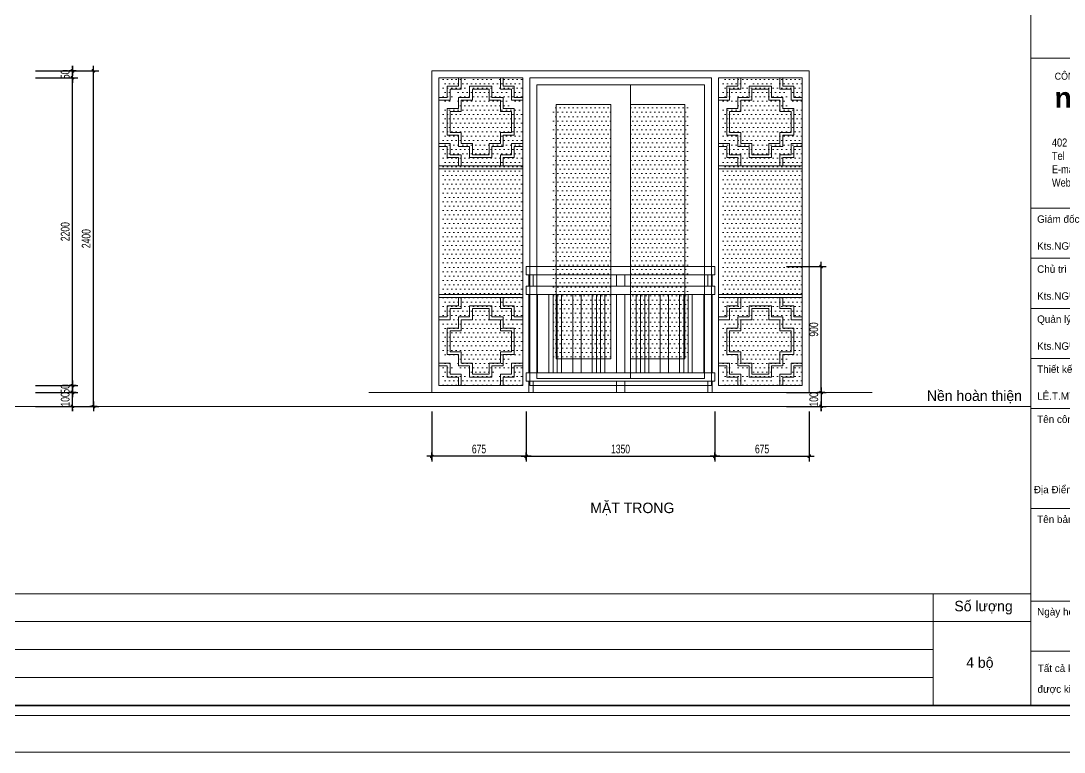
# Model space of a CAD drawing. Header units: inches. Extents: x 88947 to 296847, y 35049 to 161062.
# Drawn here: x 213336 to 220800, y 56051 to 61282 of the extents above; entities that cross this region are included whole.
import ezdxf
from ezdxf.enums import TextEntityAlignment as Align

# ---------------------------------------------------------------- set-up
doc = ezdxf.new("R2010")
doc.units = ezdxf.units.IN
doc.header["$MEASUREMENT"] = 0
doc.header["$PDMODE"] = 1
doc.layers.add('$AUDIT_BAD_LAYER1', color=7, linetype='Continuous')
doc.layers.add('text', color=2, linetype='Continuous')
for name, color, linetype, lineweight in [('0.15', 175, 'Continuous', 20), ('A-Dims', 145, 'Continuous', 25), ('A-Text', 30, 'Continuous', 9), ('A-Wall', 2, 'Continuous', 35), ('CUA', 42, 'Continuous', 20), ('DIM', 7, 'Continuous', 25), ('HACTH', 8, 'Continuous', 5), ('HATCH', 8, 'Continuous', 5), ('KHUNG 2', 144, 'Continuous', 18), ('NETMANH', 192, 'Continuous', 18), ('THAY', 3, 'Continuous', 18), ('vdung', 56, 'Continuous', 9)]:
    doc.layers.add(name, color=color, linetype=linetype, lineweight=lineweight)
doc.styles.add('FRANKO', font='VFRANKO.TTF')
doc.styles.add('KHUNGTEN', font='VHELVEB.TTF')
doc.styles.add('VNI-HELVE-CONDENSE', font='VNARIAL.TTF', dxfattribs={"width": 0.7})
doc.dimstyles.new('TAS-50', dxfattribs={"dimscale": 25, "dimtxt": 2.5, "dimasz": 0.7, "dimexe": 1.5, "dimexo": 1.5, "dimgap": 0.8, "dimtad": 1, "dimdec": 0, "dimzin": 3, "dimdsep": 46, "dimtxsty": 'VNI-HELVE-CONDENSE', "dimblk": 'TICK', "dimcen": 2.5, "dimclrt": 71, "dimazin": 2, "dimtfac": 0.75, "dimtdec": 0, "dimtix": 1, "dimtmove": 2, "dimatfit": 2, "dimldrblk": 'TICK123', "dimfxl": 1.5, "dimtolj": 1, "dimtzin": 0, "dimarcsym": 0})
pattern_1 = [(180, (1285.023, 940), (-15.625, 31.25), [0, -31.25])]
pattern_2 = [(7e-15, (1414.978, 940), (15.625, 31.25), [0, -31.25])]

# ---------------------------------------------------------------- blocks, each defined once
blk = doc.blocks.new('khung ten')
at = {"layer": '0.15', "ltscale": 0.7}
blk.add_line((301249, -213090), (305804, -213090), dxfattribs=at)
at = {"layer": 'A-Wall', "ltscale": 0.7}
blk.add_lwpolyline([(267204, -219099), (305804, -219099), (305804, -190799), (267204, -190799)], close=True, dxfattribs=at)
at = {"layer": 'KHUNG 2', "ltscale": 0.7}
for p, q in [((301249, -219099), (301249, -190799)), ((301249, -206004), (305804, -206004)), ((301249, -209041), (305804, -209041)), ((301249, -210053), (305804, -210053)), ((301249, -211065), (305804, -211065)), ((301249, -212078), (305804, -212078)), ((301249, -213090), (305804, -213090)), ((301249, -215115), (305804, -215115)), ((301249, -216986), (305804, -216986)), ((301249, -217998), (305804, -217998))]:
    blk.add_line(p, q, dxfattribs=at)
blk.add_lwpolyline([(267004, -219299), (306004, -219299), (306004, -190599), (267004, -190599)], close=True, dxfattribs=at)
at = {"layer": 'NETMANH', "ltscale": 0.7}
blk.add_lwpolyline([(265004, -220042), (307004, -220042), (307004, -190342), (265004, -190342)], close=True, dxfattribs=at)
at = {"layer": '$AUDIT_BAD_LAYER1', "color": 2, "linetype": 'Continuous', "style": 'KHUNGTEN', "width": 0.9}
blk.add_text('COÂNG TY TÖ VAÁN THIEÁT KEÁ & XAÂY DÖÏNG', height=142.53, dxfattribs=at).set_placement((303519, -206369), align=Align.MIDDLE_CENTER)
at = {"layer": '$AUDIT_BAD_LAYER1', "color": 2, "linetype": 'Continuous', "insert": (301673, -207630), "char_height": 161.97, "width": 6102.51, "attachment_point": 1, "style": 'KHUNGTEN'}
blk.add_mtext('{\\fVNI-Helve-Condense|b0|i0|c0|p2;402 Nguyeãn Kieäm - Phuù Nhuaän - TP HCM \\PTel          :  08-9954606 - Fax :08-9954607\\PE-mail      : nhavietnet@hcm.vnn.vn\\PWebsite    : www.nhavietnet.com}', dxfattribs=at)
at = {"layer": 'text', "linetype": 'Continuous', "style": 'FRANKO'}
for s, p in [('Giaùm ñoác', (301373, -209334)), ('Kts.NGUYEÃN VAÊN NGUYEÂN', (301373, -209878)), ('Chuû trì', (301373, -210346)), ('Kts.NGUYEÃN VAÊN THIEÄN', (301373, -210890)), ('Quaûn lyù kyõ thuaät', (301373, -211358)), ('Kts.NGUYEÃN VAÊN THIEÄN', (301373, -211903)), ('Thieát keá', (301373, -212370)), ('LEÂ.T.MYÕ DUYEÂN', (301373, -212915)), ('Teân coâng trình', (301373, -213383)), ('Ñòa Ñieåm:     294-Cöûa Ñaïi, Phöôøng Caåm Chaâu, ', (301306, -214806)), ('Teân baûn veõ ', (301373, -215407)), ('Ngaøy hoaøn thaønh', (301373, -217278)), ('Taát caû kích thöôùc trong baûn veõ ', (301385, -218421)), ('ñöôïc kieåm tra thöïc teá taïi coâng trình.', (301381, -218842))]:
    blk.add_text(s, height=150, dxfattribs=at).set_placement(p)
at = {"layer": 'text', "linetype": 'Continuous', "insert": (303546, -206852), "char_height": 410.12, "width": 9417.44, "attachment_point": 5, "style": 'KHUNGTEN'}
blk.add_mtext('{\\fVNI-Helve|b1|i0|c0|p2;nha     iet\\H0.8274x;corp.}', dxfattribs=at)
blk = doc.blocks.new('TICK')
at = {"layer": 'A-Dims', "color": 1}
for p, q in [((-2, 0), (2, 0)), ((0, 1.5), (0, -1.5))]:
    blk.add_line(p, q, dxfattribs=at)
at = {"layer": 'A-Dims', "color": 1, "const_width": 0.788}
blk.add_lwpolyline([(-0.33, -0.35), (0.38, 0.38)], dxfattribs=at)
at = {"layer": 'A-Dims', "color": 1, "const_width": 0.394}
for points in [[(0.24, 0.52, -0.414214), (0.52, 0.52, -1)], [(0.52, 0.52, -0.414214), (0.52, 0.24, -1)], [(-0.47, -0.21, 0.414214), (-0.47, -0.49, 1)], [(-0.47, -0.49, 0.414214), (-0.19, -0.49, 1)]]:
    blk.add_lwpolyline(points, format="xyb", dxfattribs=at)
blk = doc.blocks.new('*D3480')
at = {"layer": 'Defpoints', "color": 0}
for p in [(213403.9, 60874.2), (213705.4, 60874.2), (213403.9, 58674.2)]:
    blk.add_point(p, dxfattribs=at)
at = {"layer": 'DIM', "color": 0, "lineweight": -2}
for p, q in [((213441.4, 60874.2), (213742.9, 60874.2)), ((213705.4, 58691.7), (213705.4, 60856.7)), ((213441.4, 58674.2), (213742.9, 58674.2))]:
    blk.add_line(p, q, dxfattribs=at)
at = {"layer": 'DIM', "color": 0, "lineweight": -2, "xscale": 17.5, "yscale": 17.5, "zscale": 17.5}
for p, rotation in [((213705.4, 60874.2), 90), ((213705.4, 58674.2), 270)]:
    blk.add_blockref('TICK', p, dxfattribs=dict(at, rotation=rotation))
at = {"layer": 'DIM', "color": 71, "insert": (213653.6, 59774.2), "char_height": 62.5, "attachment_point": 5, "rotation": 90, "style": 'VNI-HELVE-CONDENSE'}
blk.add_mtext('\\A1;2200', dxfattribs=at)
blk = doc.blocks.new('TICK123')
at = {"layer": 'A-Dims', "color": 1}
blk.add_lwpolyline([(0.05, 0, 0, 0.84, 0), (-2.11, 0, 8.4, 8.4, 0)], format="xyseb", dxfattribs=at)
blk = doc.blocks.new('*D3481')
at = {"layer": 'Defpoints', "color": 0}
for p in [(213403.9, 60924.2), (213705.4, 60924.2), (213403.9, 60874.2)]:
    blk.add_point(p, dxfattribs=at)
at = {"layer": 'DIM', "color": 0, "lineweight": -2}
for p, q in [((213441.4, 60924.2), (213742.9, 60924.2)), ((213705.4, 60941.7), (213705.4, 60959.2)), ((213705.4, 60874.2), (213705.4, 60924.2)), ((213441.4, 60874.2), (213742.9, 60874.2)), ((213705.4, 60856.7), (213705.4, 60839.2))]:
    blk.add_line(p, q, dxfattribs=at)
at = {"layer": 'DIM', "color": 0, "lineweight": -2, "xscale": 17.5, "yscale": 17.5, "zscale": 17.5}
for p, rotation in [((213705.4, 60924.2), 270), ((213705.4, 60874.2), 90)]:
    blk.add_blockref('TICK', p, dxfattribs=dict(at, rotation=rotation))
at = {"layer": 'DIM', "color": 71, "insert": (213653.6, 60899.2), "char_height": 62.5, "attachment_point": 5, "rotation": 90, "style": 'VNI-HELVE-CONDENSE'}
blk.add_mtext('\\A1;50', dxfattribs=at)
blk = doc.blocks.new('*D3482')
at = {"layer": 'Defpoints', "color": 0}
for p in [(213403.9, 60924.2), (213855.4, 60924.2), (213403.9, 58524.2)]:
    blk.add_point(p, dxfattribs=at)
at = {"layer": 'DIM', "color": 0, "lineweight": -2}
for p, q in [((213441.4, 60924.2), (213892.9, 60924.2)), ((213855.4, 58541.7), (213855.4, 60906.7)), ((213441.4, 58524.2), (213892.9, 58524.2))]:
    blk.add_line(p, q, dxfattribs=at)
at = {"layer": 'DIM', "color": 0, "lineweight": -2, "xscale": 17.5, "yscale": 17.5, "zscale": 17.5}
for p, rotation in [((213855.4, 60924.2), 90), ((213855.4, 58524.2), 270)]:
    blk.add_blockref('TICK', p, dxfattribs=dict(at, rotation=rotation))
at = {"layer": 'DIM', "color": 71, "insert": (213803.6, 59724.2), "char_height": 62.5, "attachment_point": 5, "rotation": 90, "style": 'VNI-HELVE-CONDENSE'}
blk.add_mtext('\\A1;2400', dxfattribs=at)
blk = doc.blocks.new('*D3487')
at = {"layer": 'Defpoints', "color": 0}
for p in [(213403.9, 58624.2), (213705.4, 58624.2), (213403.9, 58524.2)]:
    blk.add_point(p, dxfattribs=at)
at = {"layer": 'DIM', "color": 0, "lineweight": -2}
for p, q in [((213441.4, 58624.2), (213742.9, 58624.2)), ((213705.4, 58641.7), (213705.4, 58659.2)), ((213705.4, 58524.2), (213705.4, 58624.2)), ((213441.4, 58524.2), (213742.9, 58524.2)), ((213705.4, 58506.7), (213705.4, 58489.2))]:
    blk.add_line(p, q, dxfattribs=at)
at = {"layer": 'DIM', "color": 0, "lineweight": -2, "xscale": 17.5, "yscale": 17.5, "zscale": 17.5}
for p, rotation in [((213705.4, 58624.2), 270), ((213705.4, 58524.2), 90)]:
    blk.add_blockref('TICK', p, dxfattribs=dict(at, rotation=rotation))
at = {"layer": 'DIM', "color": 71, "insert": (213653.6, 58574.2), "char_height": 62.5, "attachment_point": 5, "rotation": 90, "style": 'VNI-HELVE-CONDENSE'}
blk.add_mtext('\\A1;100', dxfattribs=at)
blk = doc.blocks.new('*D3491')
at = {"layer": 'Defpoints', "color": 0}
for p in [(216951.3, 58524.2), (218301.3, 58524.2), (218301.3, 58167.1)]:
    blk.add_point(p, dxfattribs=at)
at = {"layer": 'DIM', "color": 0, "lineweight": -2}
for p, q in [((216951.3, 58486.7), (216951.3, 58129.6)), ((218301.3, 58486.7), (218301.3, 58129.6)), ((216968.8, 58167.1), (218283.8, 58167.1))]:
    blk.add_line(p, q, dxfattribs=at)
at = {"layer": 'DIM', "color": 0, "lineweight": -2, "xscale": 17.5, "yscale": 17.5, "zscale": 17.5, "rotation": 180}
blk.add_blockref('TICK', (216951.3, 58167.1), dxfattribs=at)
at = {"layer": 'DIM', "color": 0, "lineweight": -2, "xscale": 17.5, "yscale": 17.5, "zscale": 17.5}
blk.add_blockref('TICK', (218301.3, 58167.1), dxfattribs=at)
at = {"layer": 'DIM', "color": 71, "insert": (217626.3, 58219.1), "char_height": 62.5, "attachment_point": 5, "style": 'VNI-HELVE-CONDENSE'}
blk.add_mtext('\\A1;1350', dxfattribs=at)
blk = doc.blocks.new('*D3492')
at = {"layer": 'Defpoints', "color": 0}
for p in [(218301.3, 58524.2), (218976.3, 58524.2), (218976.3, 58167.1)]:
    blk.add_point(p, dxfattribs=at)
at = {"layer": 'DIM', "color": 0, "lineweight": -2}
for p, q in [((218301.3, 58486.7), (218301.3, 58129.6)), ((218976.3, 58486.7), (218976.3, 58129.6)), ((218318.8, 58167.1), (218958.8, 58167.1))]:
    blk.add_line(p, q, dxfattribs=at)
at = {"layer": 'DIM', "color": 0, "lineweight": -2, "xscale": 17.5, "yscale": 17.5, "zscale": 17.5, "rotation": 180}
blk.add_blockref('TICK', (218301.3, 58167.1), dxfattribs=at)
at = {"layer": 'DIM', "color": 0, "lineweight": -2, "xscale": 17.5, "yscale": 17.5, "zscale": 17.5}
blk.add_blockref('TICK', (218976.3, 58167.1), dxfattribs=at)
at = {"layer": 'DIM', "color": 71, "insert": (218638.8, 58219), "char_height": 62.5, "attachment_point": 5, "style": 'VNI-HELVE-CONDENSE'}
blk.add_mtext('\\A1;675', dxfattribs=at)
blk = doc.blocks.new('*D3543')
at = {"layer": 'Defpoints', "color": 0}
for p in [(213403.9, 58674.2), (213705.4, 58674.2), (213403.9, 58624.2)]:
    blk.add_point(p, dxfattribs=at)
at = {"layer": 'DIM', "color": 0, "lineweight": -2}
for p, q in [((213441.4, 58674.2), (213742.9, 58674.2)), ((213705.4, 58691.7), (213705.4, 58709.2)), ((213705.4, 58624.2), (213705.4, 58674.2)), ((213441.4, 58624.2), (213742.9, 58624.2)), ((213705.4, 58606.7), (213705.4, 58589.2))]:
    blk.add_line(p, q, dxfattribs=at)
at = {"layer": 'DIM', "color": 0, "lineweight": -2, "xscale": 17.5, "yscale": 17.5, "zscale": 17.5}
for p, rotation in [((213705.4, 58674.2), 270), ((213705.4, 58624.2), 90)]:
    blk.add_blockref('TICK', p, dxfattribs=dict(at, rotation=rotation))
at = {"layer": 'DIM', "color": 71, "insert": (213653.6, 58649.2), "char_height": 62.5, "attachment_point": 5, "rotation": 90, "style": 'VNI-HELVE-CONDENSE'}
blk.add_mtext('\\A1;50', dxfattribs=at)
blk = doc.blocks.new('*D3550')
at = {"layer": 'Defpoints', "color": 0}
for p in [(218776.3, 59524.2), (219060.8, 59524.2), (218776.3, 58624.2)]:
    blk.add_point(p, dxfattribs=at)
at = {"layer": 'DIM', "color": 0, "lineweight": -2}
for p, q in [((218813.8, 59524.2), (219098.3, 59524.2)), ((219060.8, 58641.7), (219060.8, 59506.7)), ((218813.8, 58624.2), (219098.3, 58624.2))]:
    blk.add_line(p, q, dxfattribs=at)
at = {"layer": 'DIM', "color": 0, "lineweight": -2, "xscale": 17.5, "yscale": 17.5, "zscale": 17.5}
for p, rotation in [((219060.8, 59524.2), 90), ((219060.8, 58624.2), 270)]:
    blk.add_blockref('TICK', p, dxfattribs=dict(at, rotation=rotation))
at = {"layer": 'DIM', "color": 71, "insert": (219008.9, 59074.2), "char_height": 62.5, "attachment_point": 5, "rotation": 90, "style": 'VNI-HELVE-CONDENSE'}
blk.add_mtext('\\A1;900', dxfattribs=at)
blk = doc.blocks.new('*D3545')
at = {"layer": 'Defpoints', "color": 0}
for p in [(218776.3, 58624.2), (218776.3, 58524.2), (219060.8, 58524.2)]:
    blk.add_point(p, dxfattribs=at)
at = {"layer": 'DIM', "color": 0, "lineweight": -2}
for p, q in [((218813.8, 58624.2), (219098.3, 58624.2)), ((219060.8, 58641.7), (219060.8, 58659.2)), ((219060.8, 58624.2), (219060.8, 58524.2)), ((218813.8, 58524.2), (219098.3, 58524.2)), ((219060.8, 58506.7), (219060.8, 58489.2))]:
    blk.add_line(p, q, dxfattribs=at)
at = {"layer": 'DIM', "color": 0, "lineweight": -2, "xscale": 17.5, "yscale": 17.5, "zscale": 17.5}
for p, rotation in [((219060.8, 58624.2), 270), ((219060.8, 58524.2), 90)]:
    blk.add_blockref('TICK', p, dxfattribs=dict(at, rotation=rotation))
at = {"layer": 'DIM', "color": 71, "insert": (219008.9, 58574.2), "char_height": 62.5, "attachment_point": 5, "rotation": 90, "style": 'VNI-HELVE-CONDENSE'}
blk.add_mtext('\\A1;100', dxfattribs=at)
blk = doc.blocks.new('*D3546')
at = {"layer": 'Defpoints', "color": 0}
for p in [(216276.3, 58524.2), (216951.3, 58524.2), (216276.3, 58167.1)]:
    blk.add_point(p, dxfattribs=at)
at = {"layer": 'DIM', "color": 0, "lineweight": -2}
for p, q in [((216276.3, 58486.7), (216276.3, 58129.6)), ((216951.3, 58486.7), (216951.3, 58129.6)), ((216933.8, 58167.1), (216293.8, 58167.1))]:
    blk.add_line(p, q, dxfattribs=at)
at = {"layer": 'DIM', "color": 0, "lineweight": -2, "xscale": 17.5, "yscale": 17.5, "zscale": 17.5, "rotation": 180}
blk.add_blockref('TICK', (216276.3, 58167.1), dxfattribs=at)
at = {"layer": 'DIM', "color": 0, "lineweight": -2, "xscale": 17.5, "yscale": 17.5, "zscale": 17.5}
blk.add_blockref('TICK', (216951.3, 58167.1), dxfattribs=at)
at = {"layer": 'DIM', "color": 71, "insert": (216613.8, 58219), "char_height": 62.5, "attachment_point": 5, "style": 'VNI-HELVE-CONDENSE'}
blk.add_mtext('\\A1;675', dxfattribs=at)
blk = doc.blocks.new('A$C7AC3160D')
at = {"layer": 'CUA'}
for points in [[(160, 0), (160, -80), (80, -80), (80, -160), (0, -160)], [(140, 0), (140, -60), (60, -60), (60, -140), (0, -140)], [(440, 0), (440, -80), (520, -80), (520, -160), (600, -160)], [(460, 0), (460, -60), (540, -60), (540, -140), (600, -140)], [(520, -240), (440, -240), (440, -160), (360, -160), (360, -80), (240, -80), (240, -160), (160, -160), (160, -240), (80, -240), (80, -390), (160, -390), (160, -470), (240, -470), (240, -550), (360, -550), (360, -470), (440, -470), (440, -390), (520, -390), (520, -240)], [(160, -630), (160, -550), (80, -550), (80, -470), (0, -470)], [(140, -630), (140, -570), (60, -570), (60, -490), (0, -490)], [(440, -630), (440, -550), (520, -550), (520, -470), (600, -470)], [(460, -630), (460, -570), (540, -570), (540, -490), (600, -490)], [(600, -630), (0, -630)], [(600, -650), (0, -650)]]:
    blk.add_lwpolyline(points, dxfattribs=at)
blk.add_lwpolyline([(540, -220), (460, -220), (460, -140), (380, -140), (380, -60), (220, -60), (220, -140), (140, -140), (140, -220), (60, -220), (60, -410), (140, -410), (140, -490), (220, -490), (220, -570), (380, -570), (380, -490), (460, -490), (460, -410), (540, -410)], close=True, dxfattribs=at)
blk = doc.blocks.new('A$C7E0F6372')
at = {"layer": 'HACTH'}
h = blk.add_hatch(dxfattribs=at)
h.set_pattern_fill('DOTS', color=256, scale=500, style=0)
h.set_pattern_definition(pattern_1)
h.paths.add_polyline_path([(1280, 240), (1280, 2060), (865, 2060), (865, 240)])
h = blk.add_hatch(dxfattribs=at)
h.set_pattern_fill('DOTS', color=256, scale=500, style=0)
h.set_pattern_definition(pattern_1)
h.paths.add_polyline_path([(1280, 240), (1280, 2060), (865, 2060), (865, 240)])
h = blk.add_hatch(dxfattribs=at)
h.set_pattern_fill('DOTS', color=256, scale=500, style=0)
h.set_pattern_definition(pattern_2)
h.paths.add_polyline_path([(1420, 2060), (1835, 2060), (1835, 240), (1420, 240)])
h = blk.add_hatch(dxfattribs=at)
h.set_pattern_fill('DOTS', color=256, scale=500, style=0)
h.set_pattern_definition(pattern_2)
h.paths.add_polyline_path([(1420, 2060), (1810, 2060), (1810, 240), (1420, 240)])
at = {"layer": 'HATCH'}
h = blk.add_hatch(dxfattribs=at)
h.set_pattern_fill('DOTS', color=256, scale=500, style=0)
h.set_pattern_definition([(180, (625.022, 50.008), (-15.625, 31.25), [0, -31.25])])
h.paths.add_polyline_path([(50, 2050), (150, 2050), (150, 2150), (250, 2150), (250, 2250), (425, 2250), (425, 2150), (525, 2150), (525, 2050), (625, 2050), (625, 250), (525, 250), (525, 150), (425, 150), (425, 50), (250, 50), (250, 150), (150, 150), (150, 250), (50, 250)])
h.paths.add_polyline_path([(445, 2250), (625, 2250), (625, 2070), (545, 2070), (545, 2170), (445, 2170)], flags=17)
h.paths.add_polyline_path([(50, 2250), (230, 2250), (230, 2170), (130, 2170), (130, 2070), (50, 2070)], flags=17)
h.paths.add_polyline_path([(50, 230), (130, 230), (130, 130), (230, 130), (230, 50), (50, 50)], flags=17)
h.paths.add_polyline_path([(445, 130), (545, 130), (545, 230), (625, 230), (625, 50), (445, 50)])
h = blk.add_hatch(dxfattribs=at)
h.set_pattern_fill('DOTS', color=256, scale=500, style=0)
h.set_pattern_definition([(0, (2049.978, 50.008), (15.625, 31.25), [0, -31.25])])
h.paths.add_polyline_path([(2625, 2050), (2525, 2050), (2525, 2150), (2425, 2150), (2425, 2250), (2250, 2250), (2250, 2150), (2150, 2150), (2150, 2050), (2050, 2050), (2050, 250), (2150, 250), (2150, 150), (2250, 150), (2250, 50), (2425, 50), (2425, 150), (2525, 150), (2525, 250), (2625, 250)])
h.paths.add_polyline_path([(2230, 2250), (2050, 2250), (2050, 2070), (2130, 2070), (2130, 2170), (2230, 2170)], flags=17)
h.paths.add_polyline_path([(2625, 2250), (2445, 2250), (2445, 2170), (2545, 2170), (2545, 2070), (2625, 2070)], flags=17)
h.paths.add_polyline_path([(2625, 230), (2545, 230), (2545, 130), (2445, 130), (2445, 50), (2625, 50)], flags=17)
h.paths.add_polyline_path([(2230, 130), (2130, 130), (2130, 230), (2050, 230), (2050, 50), (2230, 50)])
at = {"layer": 'CUA'}
for points in [[(0, 0), (0, 2300), (2700, 2300), (2700, 0)], [(650, 2250), (50, 2250), (50, 50), (650, 50)], [(2000, 2250), (700, 2250), (700, 50), (2000, 50)], [(2050, 2250), (2650, 2250), (2650, 50), (2050, 50)], [(1280, 2200), (1950, 2200), (1950, 100), (1280, 100)], [(1420, 2060), (1810, 2060), (1810, 240), (1420, 240)]]:
    blk.add_lwpolyline(points, close=True, dxfattribs=at)
for points in [[(650, 50), (50, 50), (50, 2250), (650, 2250)], [(650, 2250), (650, 50)], [(700, 2250), (2000, 2250)], [(700, 2250), (700, 50)], [(2000, 2250), (2000, 50)], [(2050, 2250), (2650, 2250), (2650, 50), (2050, 50)], [(2050, 2250), (2050, 50)], [(750, 2200), (750, 100), (1950, 100), (1950, 2200), (750, 2200)], [(1490, 2200), (750, 2200), (750, 100), (1490, 100)], [(1280, 2060), (890, 2060), (890, 240), (1280, 240)], [(2000, 50), (700, 50)]]:
    blk.add_lwpolyline(points, dxfattribs=at)
at = {"layer": 'vdung', "xscale": -1}
blk.add_blockref('A$C7AC3160D', (650, 2250), dxfattribs=at)
at = {"layer": 'vdung'}
blk.add_blockref('A$C7AC3160D', (2050, 2250), dxfattribs=at)
at = {"layer": 'vdung', "rotation": 180}
blk.add_blockref('A$C7AC3160D', (650, 50), dxfattribs=at)
at = {"layer": 'vdung', "xscale": -1, "rotation": 180}
blk.add_blockref('A$C7AC3160D', (2050, 50), dxfattribs=at)
blk = doc.blocks.new('A$C19823749')
for points in [[(675, -1560), (2025, -1560), (2025, -1500), (675, -1500), (675, -1560), (675, -1560)], [(1380, -1640), (1380, -1560), (1320, -1560), (1320, -1640)], [(675, -1700), (2025, -1700), (2025, -1640), (675, -1640), (675, -1700), (675, -1700)], [(1320, -1700), (1320, -2260)], [(1380, -2260), (1380, -1700)], [(675, -2320), (2025, -2320), (2025, -2260), (675, -2260), (675, -2320), (675, -2320)], [(1320, -2320), (1320, -2400), (1380, -2400), (1380, -2320)]]:
    blk.add_lwpolyline(points)
for points in [[(695, -1560), (725, -1560), (725, -1640), (695, -1640)], [(2005, -1560), (1975, -1560), (1975, -1640), (2005, -1640)], [(695, -1700), (755, -1700), (755, -2260), (695, -2260)], [(837.5, -1700), (867.5, -1700), (867.5, -2260), (837.5, -2260)], [(897.5, -1700), (927.5, -1700), (927.5, -2260), (897.5, -2260)], [(1007.5, -1700), (1067.5, -1700), (1067.5, -2260), (1007.5, -2260)], [(1147.5, -1700), (1177.5, -1700), (1177.5, -2260), (1147.5, -2260)], [(1207.5, -1700), (1237.5, -1700), (1237.5, -2260), (1207.5, -2260)], [(1492.5, -1700), (1462.5, -1700), (1462.5, -2260), (1492.5, -2260)], [(1552.5, -1700), (1522.5, -1700), (1522.5, -2260), (1552.5, -2260)], [(1692.5, -1700), (1632.5, -1700), (1632.5, -2260), (1692.5, -2260)], [(1802.5, -1700), (1772.5, -1700), (1772.5, -2260), (1802.5, -2260)], [(1862.5, -1700), (1832.5, -1700), (1832.5, -2260), (1862.5, -2260)], [(2005, -1700), (1945, -1700), (1945, -2260), (2005, -2260)], [(695, -2320), (725, -2320), (725, -2400), (695, -2400)], [(2005, -2320), (1975, -2320), (1975, -2400), (2005, -2400)]]:
    blk.add_lwpolyline(points, close=True)

msp = doc.modelspace()

# ---------------------------------------------------------------- linework, layer by layer
at = {"layer": 'NETMANH'}
for points in [[(208525.2, 58524.2), (220562.4, 58524.2)], [(208525.2, 57184.7), (220562.4, 57184.7)], [(219862.4, 57184.7), (219862.4, 56384.7)], [(209234, 56984.7), (220562.4, 56984.7)], [(209234, 56784.7), (219862.4, 56784.7)], [(209234, 56584.7), (219862.4, 56584.7)]]:
    msp.add_lwpolyline(points, dxfattribs=at)
at = {"layer": 'THAY'}
msp.add_lwpolyline([(215826.3, 58624.2), (219426.3, 58624.2)], dxfattribs=at)

# ---------------------------------------------------------------- block references
at = {"layer": 'A-Text', "xscale": 0.3535714285681024, "yscale": 0.3535714286845177, "zscale": 0.3535714286832132}
msp.add_blockref('khung ten', (114049.4, 133852), dxfattribs=at)
at = {"layer": 'THAY'}
msp.add_blockref('A$C19823749', (216276.3, 61024.2), dxfattribs=at)
at = {"layer": 'vdung', "xscale": -1}
msp.add_blockref('A$C7E0F6372', (218976.3, 58624.2), dxfattribs=at)

# ---------------------------------------------------------------- texts
at = {"layer": 'A-Text', "style": 'FRANKO'}
for s, p in [('Neàn hoaøn thieän', (219817.5, 58563.2)), ('MAËT TRONG', (217409.6, 57760.9)), ('Soá löôïng', (220014.5, 57058.4)), ('4 boä', (220098.9, 56654.4))]:
    msp.add_text(s, height=75, dxfattribs=at).set_placement(p)

# ---------------------------------------------------------------- dimensions: what is measured, and where the dimension line sits
at = {"layer": 'DIM'}
for base, p1, p2, angle, picture, middle in [((213705.4, 60924.2), (213403.9, 60874.2), (213403.9, 60924.2), 90, '*D3481', (213653.6, 60899.2)), ((213855.4, 60924.2), (213403.9, 58524.2), (213403.9, 60924.2), 90, '*D3482', (213803.6, 59724.2)), ((213705.4, 60874.2), (213403.9, 58674.2), (213403.9, 60874.2), 90, '*D3480', (213653.6, 59774.2)), ((219060.8, 59524.2), (218776.3, 58624.2), (218776.3, 59524.2), 90, '*D3550', (219008.9, 59074.2)), ((213705.4, 58674.2), (213403.9, 58624.2), (213403.9, 58674.2), 90, '*D3543', (213653.6, 58649.2)), ((213705.4, 58624.2), (213403.9, 58524.2), (213403.9, 58624.2), 90, '*D3487', (213653.6, 58574.2)), ((219060.8, 58524.2), (218776.3, 58624.2), (218776.3, 58524.2), 90, '*D3545', (219008.9, 58574.2)), ((216276.3, 58167.1), (216951.3, 58524.2), (216276.3, 58524.2), 180, '*D3546', (216613.8, 58219))]:
    dim = msp.add_linear_dim(base=base, p1=p1, p2=p2, angle=angle, dimstyle='TAS-50', dxfattribs=at)
    dim.commit()
    dim.dimension.update_dxf_attribs({"geometry": picture, "text_midpoint": middle})
for base, p1, p2, picture, middle in [((218301.3, 58167.1), (216951.3, 58524.2), (218301.3, 58524.2), '*D3491', (217626.3, 58219.1)), ((218976.3, 58167.1), (218301.3, 58524.2), (218976.3, 58524.2), '*D3492', (218638.8, 58219))]:
    dim = msp.add_linear_dim(base=base, p1=p1, p2=p2, dimstyle='TAS-50', dxfattribs=at)
    dim.commit()
    dim.dimension.update_dxf_attribs({"geometry": picture, "text_midpoint": middle})

doc.saveas('drawing.dxf')
